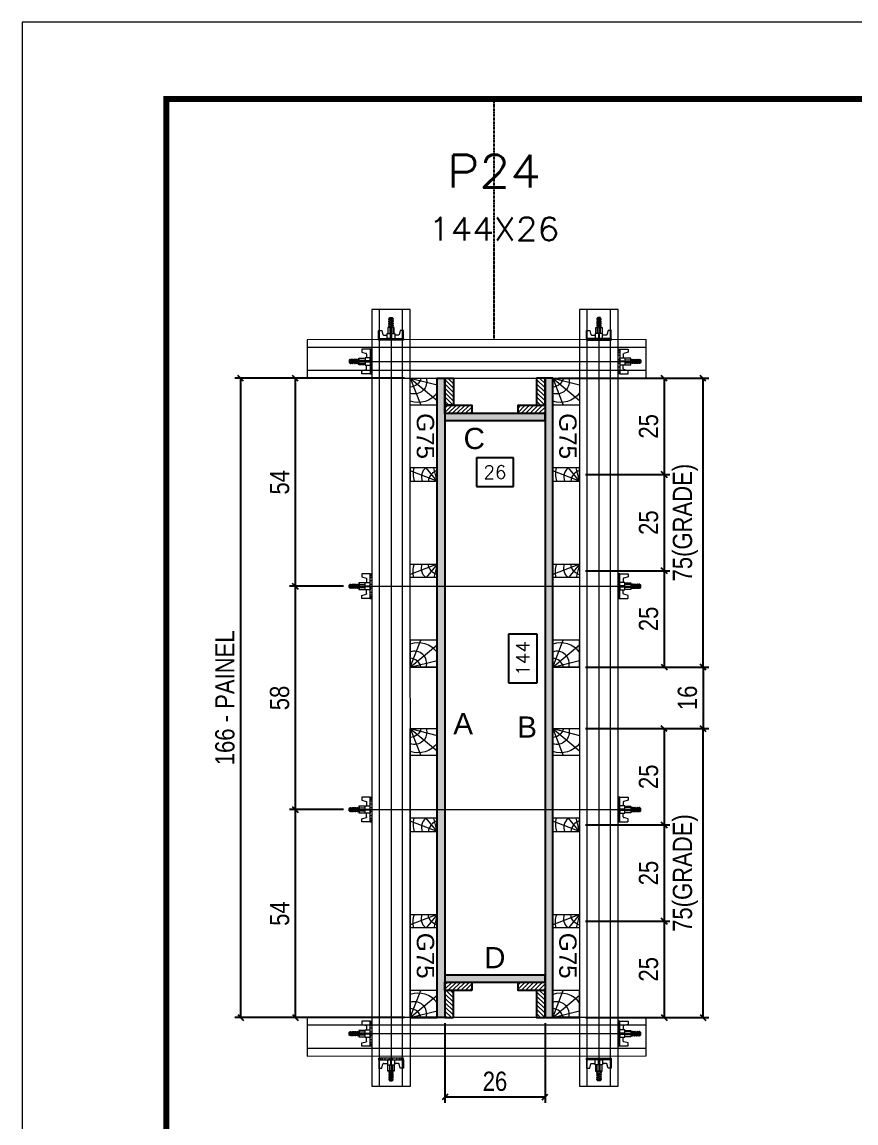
# Model space of a CAD drawing. Header units: millimetres. Extents: x 787 to 8287, y -592 to 17063.
# Drawn here: x 1425 to 1859, y 4481 to 5053 of the extents above; entities that cross this region are included whole.
import ezdxf
from ezdxf.enums import TextEntityAlignment as Align

# ---------------------------------------------------------------- set-up
doc = ezdxf.new("R2010")
doc.units = ezdxf.units.MM
doc.linetypes.add('DASHED', pattern=[0.75, 0.5, -0.25])
doc.linetypes.add('HIDDEN', pattern=[0.375, 0.25, -0.125])
for name, color, linetype in [('CHAPA', 1, 'Continuous'), ('Cota Seção (2x)', 241, 'Continuous'), ('MEIO_PONT', 93, 'Continuous'), ('SARRAFO', 251, 'Continuous'), ('Texto de Titulo', 7, 'Continuous'), ('Texto Qtd Sarr', 242, 'Continuous'), ('TEXTO_GERAL', 7, 'Continuous')]:
    doc.layers.add(name, color=color, linetype=linetype)
for name, color, linetype, lineweight in [('Folhas', 255, 'Continuous', 9), ('Hachura', 251, 'Continuous', 9), ('Madeira', 126, 'Continuous', 18), ('Perfil Metálico', 224, 'Continuous', 18), ('SARRAFO DE PRESSAO', 251, 'DASHED', 9), ('Texto Seção', 7, 'Continuous', 15)]:
    doc.layers.add(name, color=color, linetype=linetype, lineweight=lineweight)
doc.styles.add('ARIAL', font='arial.ttf')
doc.styles.add('COTA TECNICA 2X', font='techl___.ttf', dxfattribs={"height": 10})
doc.styles.add('ROMANS', font='romans.shx')
doc.styles.add('SANSSERIF', font='sas_____.pfb')
doc.dimstyles.new('SECAO PILAR', dxfattribs={"dimtxt": 10, "dimasz": 3, "dimexe": 3, "dimexo": 3, "dimgap": 3, "dimtad": 1, "dimdec": 1, "dimlfac": 0.5, "dimzin": 12, "dimdsep": 46, "dimtxsty": 'COTA TECNICA 2X', "dimblk1": 'OBLIQUE', "dimblk2": 'OBLIQUE', "dimsah": 1, "dimcen": 0.9, "dimclrd": 256, "dimclre": 256, "dimclrt": 256, "dimadec": 1, "dimazin": 3, "dimtfac": 1, "dimtdec": 1, "dimtmove": 0, "dimatfit": 3, "dimfxl": 0, "dimtolj": 1, "dimtzin": 12, "dimarcsym": 0})
doc.dimstyles.new('SECÇÃO 2', dxfattribs={"dimtxt": 7, "dimasz": 6, "dimexe": 0.18, "dimexo": 2, "dimgap": -4, "dimtad": 3, "dimdec": 1, "dimlfac": 0.5, "dimzin": 12, "dimdsep": 46, "dimtxsty": 'ROMANS', "dimblk": 'ARCHTICK', "dimcen": 0.09, "dimse1": 1, "dimse2": 1, "dimsd1": 1, "dimsd2": 1, "dimclrd": 180, "dimclre": 5, "dimclrt": 1, "dimadec": 0, "dimazin": 3, "dimtfac": 1, "dimtdec": 1, "dimtofl": 0, "dimtmove": 0, "dimatfit": 3, "dimldrblk": 'ARCHTICK', "dimfxl": 0, "dimtolj": 1, "dimtzin": 0, "dimarcsym": 0})

# ---------------------------------------------------------------- blocks, each defined once
blk = doc.blocks.new('9999999999')
at = {"layer": 'Folhas'}
blk.add_lwpolyline([(98138.98, 34190.21), (99623.98, 34190.21), (99623.98, 35240.21), (98138.98, 35240.21)], close=True, dxfattribs=at)
at = {"layer": 'Folhas', "color": 30, "const_width": 3}
blk.add_lwpolyline([(98213.98, 34230.21), (99583.98, 34230.21), (99583.98, 35200.21), (98213.98, 35200.21)], close=True, dxfattribs=at)
blk = doc.blocks.new('titulo1')
at = {"layer": 'Defpoints', "color": 252, "linetype": 'HIDDEN', "ltscale": 2}
blk.add_line((0, 0), (0, 125), dxfattribs=at)
at = {"layer": 'Defpoints', "style": 'ROMANS', "oblique": 15}
blk.add_attdef('FOLHA', text='', height=10, dxfattribs=at).set_placement((0, 15.58), align=Align.MIDDLE_CENTER)
at = {"layer": 'Texto Qtd Sarr', "color": 3, "style": 'ROMANS', "oblique": 15}
for tag, height, p in [('TITULO', 17, (0, 71.45)), ('SEÇÃO', 12, (0, 41.55))]:
    blk.add_attdef(tag, text='', height=height, dxfattribs=at).set_placement(p, align=Align.MIDDLE_CENTER)
blk = doc.blocks.new('*D80')
at = {"layer": 'Cota Seção (2x)', "color": 180, "lineweight": -2}
for p, q in [((1680.88, 4826.41), (1661.55, 4826.41)), ((1661.55, 4826.41), (1661.55, 4811.41)), ((1680.88, 4811.41), (1680.88, 4826.41)), ((1661.55, 4811.41), (1680.88, 4811.41))]:
    blk.add_line(p, q, dxfattribs=at)
at = {"layer": 'Defpoints', "color": 0}
for p in [(1645.22, 4828.37), (1697.22, 4828.37), (1645.22, 4807.41)]:
    blk.add_point(p, dxfattribs=at)
at = {"layer": 'Cota Seção (2x)', "color": 1, "insert": (1671.22, 4818.91), "char_height": 7, "attachment_point": 5, "style": 'ROMANS'}
blk.add_mtext('\\A1;26', dxfattribs=at)
blk = doc.blocks.new('_ArchTick')
at = {"color": 0, "linetype": 'ByBlock', "const_width": 0.15}
blk.add_lwpolyline([(-0.5, -0.5), (0.5, 0.5)], dxfattribs=at)
blk = doc.blocks.new('*D81')
at = {"layer": 'Cota Seção (2x)', "color": 180, "lineweight": -2}
for p, q in [((1693.22, 4734.8), (1678.22, 4734.8)), ((1678.22, 4734.8), (1678.22, 4709.46)), ((1693.22, 4709.46), (1693.22, 4734.8)), ((1678.22, 4709.46), (1693.22, 4709.46))]:
    blk.add_line(p, q, dxfattribs=at)
at = {"layer": 'Defpoints', "color": 0}
for p in [(1645.22, 4845.69), (1645.22, 4557.69), (1697.22, 4557.69)]:
    blk.add_point(p, dxfattribs=at)
at = {"layer": 'Cota Seção (2x)', "color": 1, "insert": (1685.72, 4722.13), "char_height": 7, "attachment_point": 5, "rotation": 90, "style": 'ROMANS'}
blk.add_mtext('\\A1;144', dxfattribs=at)
blk = doc.blocks.new('_Oblique')
at = {"color": 0, "linetype": 'ByBlock', "lineweight": -2}
blk.add_line((-0.5, -0.5), (0.5, 0.5), dxfattribs=at)
blk = doc.blocks.new('*D82')
at = {"layer": 'Cota Seção (2x)', "lineweight": -2}
for p, q in [((1624.23, 4867.69), (1536.06, 4867.69)), ((1539.06, 4867.69), (1539.06, 4535.69)), ((1624.27, 4535.69), (1536.06, 4535.69))]:
    blk.add_line(p, q, dxfattribs=at)
at = {"layer": 'Defpoints', "color": 0}
for p in [(1627.23, 4867.69), (1539.06, 4535.69), (1627.27, 4535.69)]:
    blk.add_point(p, dxfattribs=at)
at = {"layer": 'Cota Seção (2x)', "lineweight": -2, "xscale": 3, "yscale": 3, "zscale": 3}
for p, rotation in [((1539.06, 4867.69), 90), ((1539.06, 4535.69), 270)]:
    blk.add_blockref('_Oblique', p, dxfattribs=dict(at, rotation=rotation))
at = {"layer": 'Cota Seção (2x)', "insert": (1530.95, 4701.69), "char_height": 10, "attachment_point": 5, "rotation": 90, "style": 'COTA TECNICA 2X'}
blk.add_mtext('\\A1;166 - PAINEL', dxfattribs=at)
blk = doc.blocks.new('*D83')
at = {"layer": 'Cota Seção (2x)', "lineweight": -2}
for p, q in [((1624.22, 4867.69), (1564.48, 4867.69)), ((1567.48, 4867.69), (1567.48, 4759.62)), ((1592.45, 4759.62), (1564.48, 4759.62))]:
    blk.add_line(p, q, dxfattribs=at)
at = {"layer": 'Defpoints', "color": 0}
for p in [(1627.22, 4867.69), (1567.48, 4759.62), (1595.45, 4759.62)]:
    blk.add_point(p, dxfattribs=at)
at = {"layer": 'Cota Seção (2x)', "lineweight": -2, "xscale": 3, "yscale": 3, "zscale": 3}
for p, rotation in [((1567.48, 4867.69), 90), ((1567.48, 4759.62), 270)]:
    blk.add_blockref('_Oblique', p, dxfattribs=dict(at, rotation=rotation))
at = {"layer": 'Cota Seção (2x)', "insert": (1559.37, 4813.65), "char_height": 10, "attachment_point": 5, "rotation": 90, "style": 'COTA TECNICA 2X'}
blk.add_mtext('\\A1;54', dxfattribs=at)
blk = doc.blocks.new('*D84')
at = {"layer": 'Cota Seção (2x)', "lineweight": -2}
for p, q in [((1592.45, 4643.62), (1564.48, 4643.62)), ((1567.48, 4643.62), (1567.48, 4535.69)), ((1624.22, 4535.69), (1564.48, 4535.69))]:
    blk.add_line(p, q, dxfattribs=at)
at = {"layer": 'Defpoints', "color": 0}
for p in [(1595.45, 4643.62), (1567.48, 4535.69), (1627.22, 4535.69)]:
    blk.add_point(p, dxfattribs=at)
at = {"layer": 'Cota Seção (2x)', "lineweight": -2, "xscale": 3, "yscale": 3, "zscale": 3}
for p, rotation in [((1567.48, 4643.62), 90), ((1567.48, 4535.69), 270)]:
    blk.add_blockref('_Oblique', p, dxfattribs=dict(at, rotation=rotation))
at = {"layer": 'Cota Seção (2x)', "insert": (1559.37, 4589.65), "char_height": 10, "attachment_point": 5, "rotation": 90, "style": 'COTA TECNICA 2X'}
blk.add_mtext('\\A1;54', dxfattribs=at)
blk = doc.blocks.new('*D128')
at = {"layer": 'Cota Seção (2x)', "lineweight": -2}
for p, q in [((1704.22, 4867.69), (1762.15, 4867.69)), ((1759.15, 4867.69), (1759.15, 4817.69)), ((1718.22, 4817.69), (1762.15, 4817.69))]:
    blk.add_line(p, q, dxfattribs=at)
at = {"layer": 'Defpoints', "color": 0}
for p in [(1701.22, 4867.69), (1715.22, 4817.69), (1759.15, 4817.69)]:
    blk.add_point(p, dxfattribs=at)
at = {"layer": 'Cota Seção (2x)', "lineweight": -2, "xscale": 3, "yscale": 3, "zscale": 3}
for p, rotation in [((1759.15, 4867.69), 90), ((1759.15, 4817.69), 270)]:
    blk.add_blockref('_Oblique', p, dxfattribs=dict(at, rotation=rotation))
at = {"layer": 'Cota Seção (2x)', "insert": (1751.04, 4842.69), "char_height": 10, "attachment_point": 5, "rotation": 90, "style": 'COTA TECNICA 2X'}
blk.add_mtext('\\A1;25', dxfattribs=at)
blk = doc.blocks.new('C')
at = {"layer": 'Hachura', "color": 0}
for p, q in [((0, 3.22), (0, -3.22)), ((0.45, 3.22), (0, 3.22)), ((0.46, 3.16), (0, 3.16)), ((0.46, 3.05), (0, 3.05)), ((0.46, 2.88), (0, 2.88)), ((0.45, -3.23), (0.45, 3.22)), ((0.45, 3.22), (2.58, 3.22)), ((2.58, 3.22), (2.58, 2.39)), ((0, 2.75), (0, -1.16)), ((0.46, 2.65), (0, 2.65)), ((0.46, 2.23), (0, 2.23)), ((0.46, 1.51), (0, 1.51)), ((0.39, 0.49), (0.17, 0.49)), ((1.74, 0.97), (0.45, 0.97)), ((1.45, 0.1), (0.45, 0.1)), ((1.35, 1.94), (1.35, 0.96)), ((2.58, 2.39), (1.47, 2.09)), ((1.74, -0.97), (1.74, 0.97)), ((1.74, 0.97), (1.74, 0.84)), ((1.74, 0.97), (1.74, 0.84)), ((1.74, 0.84), (3.35, 0.84)), ((3.35, 0.45), (1.74, 0.45)), ((3.32, 0.84), (3.32, -0.84)), ((3.35, 0.84), (3.35, -0.84)), ((3.68, 0.45), (3.35, 0.45)), ((3.84, -0.52), (3.35, 0.45)), ((3.35, 0.06), (3.67, -0.57)), ((3.68, 0.45), (4.16, -0.52)), ((3.72, 0.5), (4.25, -0.57)), ((4.37, -0.55), (3.83, 0.53)), ((4.15, 0.45), (3.93, 0.45)), ((4.42, -0.52), (3.93, 0.45)), ((4.15, 0.45), (4.26, 0.45)), ((4.26, 0.45), (4.74, -0.52)), ((4.3, 0.5), (4.83, -0.57)), ((4.95, -0.55), (4.41, 0.53)), ((4.51, 0.45), (4.84, 0.45)), ((5, -0.52), (4.51, 0.45)), ((4.84, 0.45), (5.32, -0.52)), ((4.88, 0.5), (5.41, -0.57)), ((5.53, -0.55), (4.99, 0.53)), ((5.58, -0.52), (5.09, 0.45)), ((5.42, 0.45), (5.09, 0.45)), ((5.58, -0.52), (5.09, 0.45)), ((5.42, 0.45), (5.74, -0.19)), ((5.46, 0.5), (5.74, -0.07)), ((5.74, 0.19), (5.57, 0.53)), ((5.74, 0.32), (5.68, 0.45)), ((5.68, 0.45), (5.74, 0.45)), ((5.74, 0.45), (5.9, 0.29)), ((5.74, 0.45), (5.74, -0.52)), ((5.9, -0.36), (5.9, 0.29)), ((0.45, 0), (0, 0)), ((0.46, -1.52), (0, -1.52)), ((0.46, -2.23), (0, -2.23)), ((0.46, -2.65), (0, -2.65)), ((0.08, -0.48), (0.29, -0.48)), ((0.29, -0.48), (0.4, -0.48)), ((0.45, 0), (0.45, -0.97)), ((0.45, -0.16), (1.45, -0.16)), ((0.45, -0.65), (0.45, -0.32)), ((0.45, -3.23), (0.45, -0.65)), ((0.45, -0.97), (1.74, -0.97)), ((1.35, -1.94), (1.35, -0.97)), ((2.58, -2.39), (1.47, -2.1)), ((3.35, -0.32), (1.74, -0.32)), ((3.35, -0.84), (1.74, -0.84)), ((2.58, -3.23), (2.58, -2.39)), ((3.35, -0.07), (3.58, -0.52)), ((3.35, -0.52), (3.58, -0.52)), ((3.84, -0.52), (4.16, -0.52)), ((4.42, -0.52), (4.74, -0.52)), ((4.63, -0.52), (4.74, -0.52)), ((5, -0.52), (5.32, -0.52)), ((5.58, -0.52), (5.74, -0.52)), ((5.74, -0.52), (5.9, -0.36)), ((5.74, -0.52), (5.74, -0.52)), ((0.46, -2.88), (0, -2.88)), ((0.46, -3.05), (0, -3.05)), ((0.46, -3.16), (0, -3.16)), ((0, -3.22), (2.57, -3.22))]:
    blk.add_line(p, q, dxfattribs=at)
for centre, radius, start, end in [((1.52, 1.94), 0.161, 104.7436, 180), ((1.44, -0.03), 0.129, 272.695, 87.305), ((3.81, 0.39), 0.143, 25.5688, 154.4312), ((4.39, 0.39), 0.143, 25.5688, 154.4312), ((4.97, 0.39), 0.143, 25.5688, 154.4312), ((5.55, 0.39), 0.143, 25.5688, 154.4312), ((0.17, -0.37), 0.174, 221.744, 317.8592), ((1.52, -1.94), 0.161, 180, 255.2564), ((3.71, -0.4), 0.174, 222.1408, 318.256), ((4.29, -0.4), 0.174, 222.1408, 318.256), ((4.87, -0.4), 0.174, 222.1408, 318.256), ((5.45, -0.4), 0.174, 222.1408, 318.256), ((5.61, -0.4), 0.174, 317.8592, 318.256)]:
    blk.add_arc(centre, radius, start, end, dxfattribs=at)
blk = doc.blocks.new('*D1162')
at = {"layer": 'Cota Seção (2x)', "lineweight": -2}
for p, q in [((1592.45, 4759.62), (1564.48, 4759.62)), ((1567.48, 4759.62), (1567.48, 4643.62)), ((1592.45, 4643.62), (1564.48, 4643.62))]:
    blk.add_line(p, q, dxfattribs=at)
at = {"layer": 'Defpoints', "color": 0}
for p in [(1595.45, 4759.62), (1567.48, 4643.62), (1595.45, 4643.62)]:
    blk.add_point(p, dxfattribs=at)
at = {"layer": 'Cota Seção (2x)', "lineweight": -2, "xscale": 3, "yscale": 3, "zscale": 3}
for p, rotation in [((1567.48, 4759.62), 90), ((1567.48, 4643.62), 270)]:
    blk.add_blockref('_Oblique', p, dxfattribs=dict(at, rotation=rotation))
at = {"layer": 'Cota Seção (2x)', "insert": (1559.35, 4701.62), "char_height": 10, "attachment_point": 5, "rotation": 90, "style": 'COTA TECNICA 2X'}
blk.add_mtext('\\A1;58', dxfattribs=at)
blk = doc.blocks.new('PONTALETE')
at = {"layer": 'Madeira'}
for q in [(2.71, 7), (7, 5.76), (7, 1.74)]:
    blk.add_line((0, 0), q, dxfattribs=at)
blk.add_lwpolyline([(0, 0), (7, 0), (7, 7), (0, 7)], close=True, dxfattribs=at)
for centre, radius, start, end in [((2.04, 0.06), 6.23, 37.2818, 109.0913), ((1.09, 0.9), 3.19, 343.603, 109.9847), ((-0.21, -0.78), 3.09, 14.6322, 86.0383)]:
    blk.add_arc(centre, radius, start, end, dxfattribs=at)
blk = doc.blocks.new('MEIO PONTALETE')
at = {"layer": 'Madeira'}
for q in [(2.71, 7), (3.5, 2.88), (3.5, 0.87)]:
    blk.add_line((0, 0), q, dxfattribs=at)
blk.add_lwpolyline([(0, 0), (3.5, 0), (3.5, 7), (0, 7)], close=True, dxfattribs=at)
for centre, radius, start, end in [((2.04, 0.06), 6.23, 76.4499, 109.0913), ((1.09, 0.9), 3.19, 40.9063, 109.9847), ((-0.21, -0.78), 3.09, 14.6322, 86.0383)]:
    blk.add_arc(centre, radius, start, end, dxfattribs=at)
blk = doc.blocks.new('*D1163')
at = {"layer": 'Cota Seção (2x)', "lineweight": -2}
for p, q in [((1718.22, 4817.69), (1762.15, 4817.69)), ((1759.15, 4817.69), (1759.15, 4767.69)), ((1718.22, 4767.69), (1762.15, 4767.69))]:
    blk.add_line(p, q, dxfattribs=at)
at = {"layer": 'Defpoints', "color": 0}
for p in [(1715.22, 4817.69), (1715.22, 4767.69), (1759.15, 4767.69)]:
    blk.add_point(p, dxfattribs=at)
at = {"layer": 'Cota Seção (2x)', "lineweight": -2, "xscale": 3, "yscale": 3, "zscale": 3}
for p, rotation in [((1759.15, 4817.69), 90), ((1759.15, 4767.69), 270)]:
    blk.add_blockref('_Oblique', p, dxfattribs=dict(at, rotation=rotation))
at = {"layer": 'Cota Seção (2x)', "insert": (1751.04, 4792.69), "char_height": 10, "attachment_point": 5, "rotation": 90, "style": 'COTA TECNICA 2X'}
blk.add_mtext('\\A1;25', dxfattribs=at)
blk = doc.blocks.new('*D1164')
at = {"layer": 'Cota Seção (2x)', "lineweight": -2}
for p, q in [((1718.22, 4767.69), (1762.15, 4767.69)), ((1759.15, 4767.69), (1759.15, 4717.69)), ((1718.22, 4717.69), (1762.15, 4717.69))]:
    blk.add_line(p, q, dxfattribs=at)
at = {"layer": 'Defpoints', "color": 0}
for p in [(1715.22, 4767.69), (1715.22, 4717.69), (1759.15, 4717.69)]:
    blk.add_point(p, dxfattribs=at)
at = {"layer": 'Cota Seção (2x)', "lineweight": -2, "xscale": 3, "yscale": 3, "zscale": 3}
for p, rotation in [((1759.15, 4767.69), 90), ((1759.15, 4717.69), 270)]:
    blk.add_blockref('_Oblique', p, dxfattribs=dict(at, rotation=rotation))
at = {"layer": 'Cota Seção (2x)', "insert": (1751.04, 4742.69), "char_height": 10, "attachment_point": 5, "rotation": 90, "style": 'COTA TECNICA 2X'}
blk.add_mtext('\\A1;25', dxfattribs=at)
blk = doc.blocks.new('*D1165')
at = {"layer": 'Cota Seção (2x)', "lineweight": -2}
for p, q in [((1718.22, 4685.69), (1762.15, 4685.69)), ((1759.15, 4685.69), (1759.15, 4635.69)), ((1718.22, 4635.69), (1762.15, 4635.69))]:
    blk.add_line(p, q, dxfattribs=at)
at = {"layer": 'Defpoints', "color": 0}
for p in [(1715.22, 4685.69), (1715.22, 4635.69), (1759.15, 4635.69)]:
    blk.add_point(p, dxfattribs=at)
at = {"layer": 'Cota Seção (2x)', "lineweight": -2, "xscale": 3, "yscale": 3, "zscale": 3}
for p, rotation in [((1759.15, 4685.69), 90), ((1759.15, 4635.69), 270)]:
    blk.add_blockref('_Oblique', p, dxfattribs=dict(at, rotation=rotation))
at = {"layer": 'Cota Seção (2x)', "insert": (1751.04, 4660.69), "char_height": 10, "attachment_point": 5, "rotation": 90, "style": 'COTA TECNICA 2X'}
blk.add_mtext('\\A1;25', dxfattribs=at)
blk = doc.blocks.new('*D1166')
at = {"layer": 'Cota Seção (2x)', "lineweight": -2}
for p, q in [((1718.22, 4635.69), (1762.15, 4635.69)), ((1759.15, 4635.69), (1759.15, 4585.69)), ((1718.22, 4585.69), (1762.15, 4585.69))]:
    blk.add_line(p, q, dxfattribs=at)
at = {"layer": 'Defpoints', "color": 0}
for p in [(1715.22, 4635.69), (1715.22, 4585.69), (1759.15, 4585.69)]:
    blk.add_point(p, dxfattribs=at)
at = {"layer": 'Cota Seção (2x)', "lineweight": -2, "xscale": 3, "yscale": 3, "zscale": 3}
for p, rotation in [((1759.15, 4635.69), 90), ((1759.15, 4585.69), 270)]:
    blk.add_blockref('_Oblique', p, dxfattribs=dict(at, rotation=rotation))
at = {"layer": 'Cota Seção (2x)', "insert": (1751.04, 4610.69), "char_height": 10, "attachment_point": 5, "rotation": 90, "style": 'COTA TECNICA 2X'}
blk.add_mtext('\\A1;25', dxfattribs=at)
blk = doc.blocks.new('*D1167')
at = {"layer": 'Cota Seção (2x)', "lineweight": -2}
for p, q in [((1718.22, 4585.69), (1762.15, 4585.69)), ((1759.15, 4585.69), (1759.15, 4535.69)), ((1718.21, 4535.69), (1762.15, 4535.69))]:
    blk.add_line(p, q, dxfattribs=at)
at = {"layer": 'Defpoints', "color": 0}
for p in [(1715.22, 4585.69), (1715.21, 4535.69), (1759.15, 4535.69)]:
    blk.add_point(p, dxfattribs=at)
at = {"layer": 'Cota Seção (2x)', "lineweight": -2, "xscale": 3, "yscale": 3, "zscale": 3}
for p, rotation in [((1759.15, 4585.69), 90), ((1759.15, 4535.69), 270)]:
    blk.add_blockref('_Oblique', p, dxfattribs=dict(at, rotation=rotation))
at = {"layer": 'Cota Seção (2x)', "insert": (1751.04, 4560.69), "char_height": 10, "attachment_point": 5, "rotation": 90, "style": 'COTA TECNICA 2X'}
blk.add_mtext('\\A1;25', dxfattribs=at)
blk = doc.blocks.new('*D1168')
at = {"layer": 'Cota Seção (2x)', "lineweight": -2}
for p, q in [((1718.19, 4685.69), (1782.34, 4685.69)), ((1779.34, 4535.69), (1779.34, 4685.69)), ((1718.21, 4535.69), (1782.34, 4535.69))]:
    blk.add_line(p, q, dxfattribs=at)
at = {"layer": 'Defpoints', "color": 0}
for p in [(1715.19, 4685.69), (1779.34, 4685.69), (1715.21, 4535.69)]:
    blk.add_point(p, dxfattribs=at)
at = {"layer": 'Cota Seção (2x)', "lineweight": -2, "xscale": 3, "yscale": 3, "zscale": 3}
for p, rotation in [((1779.34, 4685.69), 90), ((1779.34, 4535.69), 270)]:
    blk.add_blockref('_Oblique', p, dxfattribs=dict(at, rotation=rotation))
at = {"layer": 'Cota Seção (2x)', "insert": (1770.12, 4610.69), "char_height": 10, "attachment_point": 5, "rotation": 90, "style": 'COTA TECNICA 2X'}
blk.add_mtext('\\A1;75(GRADE)', dxfattribs=at)
blk = doc.blocks.new('*D1169')
at = {"layer": 'Cota Seção (2x)', "lineweight": -2}
for p, q in [((1718.22, 4867.69), (1782.34, 4867.69)), ((1779.34, 4717.69), (1779.34, 4867.69)), ((1718.22, 4717.69), (1782.34, 4717.69))]:
    blk.add_line(p, q, dxfattribs=at)
at = {"layer": 'Defpoints', "color": 0}
for p in [(1715.22, 4867.69), (1779.34, 4867.69), (1715.22, 4717.69)]:
    blk.add_point(p, dxfattribs=at)
at = {"layer": 'Cota Seção (2x)', "lineweight": -2, "xscale": 3, "yscale": 3, "zscale": 3}
for p, rotation in [((1779.34, 4867.69), 90), ((1779.34, 4717.69), 270)]:
    blk.add_blockref('_Oblique', p, dxfattribs=dict(at, rotation=rotation))
at = {"layer": 'Cota Seção (2x)', "insert": (1770.12, 4792.69), "char_height": 10, "attachment_point": 5, "rotation": 90, "style": 'COTA TECNICA 2X'}
blk.add_mtext('\\A1;75(GRADE)', dxfattribs=at)
blk = doc.blocks.new('*D1170')
at = {"layer": 'Cota Seção (2x)', "lineweight": -2}
for p, q in [((1645.22, 4532.69), (1645.22, 4491.39)), ((1697.22, 4532.68), (1697.22, 4491.39)), ((1645.22, 4494.39), (1697.22, 4494.39))]:
    blk.add_line(p, q, dxfattribs=at)
at = {"layer": 'Defpoints', "color": 0}
for p in [(1645.22, 4535.69), (1697.22, 4535.68), (1697.22, 4494.39)]:
    blk.add_point(p, dxfattribs=at)
at = {"layer": 'Cota Seção (2x)', "lineweight": -2, "xscale": 3, "yscale": 3, "zscale": 3, "rotation": 180}
blk.add_blockref('_Oblique', (1645.22, 4494.39), dxfattribs=at)
at = {"layer": 'Cota Seção (2x)', "lineweight": -2, "xscale": 3, "yscale": 3, "zscale": 3}
blk.add_blockref('_Oblique', (1697.22, 4494.39), dxfattribs=at)
at = {"layer": 'Cota Seção (2x)', "insert": (1671.22, 4502.49), "char_height": 10, "attachment_point": 5, "style": 'COTA TECNICA 2X'}
blk.add_mtext('\\A1;26', dxfattribs=at)
blk = doc.blocks.new('*D1171')
at = {"layer": 'Cota Seção (2x)', "lineweight": -2}
for p, q in [((1718.22, 4717.69), (1782.34, 4717.69)), ((1779.34, 4717.69), (1779.34, 4685.69)), ((1718.22, 4685.69), (1782.34, 4685.69))]:
    blk.add_line(p, q, dxfattribs=at)
at = {"layer": 'Defpoints', "color": 0}
for p in [(1715.22, 4717.69), (1715.22, 4685.69), (1779.34, 4685.69)]:
    blk.add_point(p, dxfattribs=at)
at = {"layer": 'Cota Seção (2x)', "lineweight": -2, "xscale": 3, "yscale": 3, "zscale": 3}
for p, rotation in [((1779.34, 4717.69), 90), ((1779.34, 4685.69), 270)]:
    blk.add_blockref('_Oblique', p, dxfattribs=dict(at, rotation=rotation))
at = {"layer": 'Cota Seção (2x)', "insert": (1771.24, 4701.69), "char_height": 10, "attachment_point": 5, "rotation": 90, "style": 'COTA TECNICA 2X'}
blk.add_mtext('\\A1;16', dxfattribs=at)

msp = doc.modelspace()

# ---------------------------------------------------------------- hatches: boundary and pattern name
at = {"layer": 'Hachura'}
h = msp.add_hatch(color=256, dxfattribs=at)
h.dxf.hatch_style = 1
h.paths.add_polyline_path([(1645.22, 4535.69), (1641.22, 4535.69), (1641.22, 4867.69), (1645.22, 4867.69)])
h = msp.add_hatch(dxfattribs=at)
h.set_pattern_fill('ANSI31', color=256, scale=0.5, angle=90, style=0)
h.set_pattern_definition([(135, (-21246.19, 13991.6387), (-1.12253202, -1.12253202), [])])
h.paths.add_polyline_path([(1645.22, 4853.69), (1649.62, 4853.69), (1649.62, 4867.69), (1645.22, 4867.69)])
h = msp.add_hatch(dxfattribs=at)
h.set_pattern_fill('ANSI31', color=256, scale=0.5, angle=90, style=0)
h.set_pattern_definition([(135, (-21232.19, 13991.6387), (-1.12253202, -1.12253202), [])])
h.paths.add_polyline_path([(1697.22, 4853.69), (1692.82, 4853.69), (1692.82, 4867.69), (1697.22, 4867.69)])
h = msp.add_hatch(color=256, dxfattribs=at)
h.dxf.hatch_style = 1
h.paths.add_polyline_path([(1697.22, 4535.69), (1701.22, 4535.69), (1701.22, 4867.69), (1697.22, 4867.69)])
h = msp.add_hatch(dxfattribs=at)
h.set_pattern_fill('ANSI31', color=256, scale=0.5, angle=540, style=0)
h.set_pattern_definition([(225, (-7843.7337, -18075.7213), (1.12253202, -1.12253202), [])])
h.paths.add_polyline_path([(1645.22, 4853.69), (1645.22, 4849.29), (1659.22, 4849.29), (1659.22, 4853.69)])
h = msp.add_hatch(color=256, dxfattribs=at)
h.dxf.hatch_style = 1
h.paths.add_polyline_path([(1645.22, 4849.29), (1645.22, 4845.69), (1697.22, 4845.69), (1697.22, 4849.29)])
h = msp.add_hatch(dxfattribs=at)
h.set_pattern_fill('ANSI31', color=256, scale=0.5, angle=540, style=0)
h.set_pattern_definition([(225, (-7805.7337, -18075.7213), (1.12253202, -1.12253202), [])])
h.paths.add_polyline_path([(1683.22, 4853.69), (1683.22, 4849.29), (1697.22, 4849.29), (1697.22, 4853.69)])
h = msp.add_hatch(color=256, dxfattribs=at)
h.dxf.hatch_style = 1
h.paths.add_polyline_path([(1645.22, 4557.69), (1645.22, 4554.09), (1697.22, 4554.09), (1697.22, 4557.69)])
h = msp.add_hatch(dxfattribs=at)
h.set_pattern_fill('ANSI31', color=256, scale=0.5, angle=540, style=0)
h.set_pattern_definition([(225, (-7843.7337, -18375.3213), (1.12253202, -1.12253202), [])])
h.paths.add_polyline_path([(1645.22, 4554.09), (1645.22, 4549.69), (1659.22, 4549.69), (1659.22, 4554.09)])
h = msp.add_hatch(dxfattribs=at)
h.set_pattern_fill('ANSI31', color=256, scale=0.5, angle=540, style=0)
h.set_pattern_definition([(225, (-7805.7337, -18375.3213), (1.12253202, -1.12253202), [])])
h.paths.add_polyline_path([(1683.22, 4554.09), (1683.22, 4549.69), (1697.22, 4549.69), (1697.22, 4554.09)])
h = msp.add_hatch(dxfattribs=at)
h.set_pattern_fill('ANSI31', color=256, scale=0.5, angle=90, style=0)
h.set_pattern_definition([(135, (-21246.19, 14038.6387), (-1.12253202, -1.12253202), [])])
h.paths.add_polyline_path([(1645.22, 4549.69), (1649.62, 4549.69), (1649.62, 4535.69), (1645.22, 4535.69)])
h = msp.add_hatch(dxfattribs=at)
h.set_pattern_fill('ANSI31', color=256, scale=0.5, angle=90, style=0)
h.set_pattern_definition([(135, (-21232.19, 13673.6387), (-1.12253202, -1.12253202), [])])
h.paths.add_polyline_path([(1697.22, 4535.69), (1692.82, 4535.69), (1692.82, 4549.69), (1697.22, 4549.69)])

# ---------------------------------------------------------------- linework, layer by layer
at = {"layer": 'CHAPA'}
for points in [[(1645.22, 4535.69), (1641.22, 4535.69), (1641.22, 4867.69), (1645.22, 4867.69)], [(1697.22, 4535.69), (1701.22, 4535.69), (1701.22, 4867.69), (1697.22, 4867.69)], [(1645.22, 4849.29), (1645.22, 4845.69), (1697.22, 4845.69), (1697.22, 4849.29)], [(1645.22, 4557.69), (1645.22, 4554.09), (1697.22, 4554.09), (1697.22, 4557.69)]]:
    msp.add_lwpolyline(points, close=True, dxfattribs=at)
at = {"layer": 'Hachura'}
for p, q in [((1617.22, 4898.17), (1617.23, 4507.53)), ((1725.22, 4898.17), (1725.2, 4507.53)), ((1596.45, 4876.38), (1742.19, 4876.38)), ((1596.45, 4759.69), (1742.19, 4759.69)), ((1596.45, 4643.69), (1742.19, 4643.69)), ((1596.45, 4527.3), (1742.19, 4527.3))]:
    msp.add_line(p, q, dxfattribs=at)
at = {"layer": 'Madeira'}
for points in [[(1627.22, 4867.69), (1641.22, 4867.69), (1641.22, 4717.69), (1627.22, 4717.69)], [(1701.22, 4867.69), (1715.22, 4867.69), (1715.22, 4717.69), (1701.22, 4717.69)], [(1627.22, 4685.69), (1641.22, 4685.69), (1641.22, 4535.69), (1627.22, 4535.69)], [(1701.22, 4685.69), (1715.22, 4685.69), (1715.22, 4535.69), (1701.22, 4535.69)]]:
    msp.add_lwpolyline(points, close=True, dxfattribs=at)
at = {"layer": 'MEIO_PONT'}
for points in [[(1641.22, 4535.69), (1627.22, 4535.69), (1627.22, 4535.69), (1641.22, 4535.69)], [(1715.22, 4535.69), (1701.22, 4535.69), (1701.22, 4535.69), (1715.22, 4535.69)]]:
    msp.add_lwpolyline(points, close=True, dxfattribs=at)
at = {"layer": 'Perfil Metálico'}
for p, q in [((1611.22, 4499.97), (1611.22, 4903.41)), ((1623.22, 4499.97), (1623.22, 4903.41)), ((1719.16, 4499.97), (1719.16, 4903.41)), ((1731.16, 4499.97), (1731.16, 4903.41)), ((1749.82, 4883.66), (1573.72, 4883.66)), ((1749.82, 4871.66), (1573.72, 4871.66)), ((1749.82, 4531.64), (1573.72, 4531.64)), ((1749.82, 4519.64), (1573.72, 4519.64))]:
    msp.add_line(p, q, dxfattribs=at)
for points in [[(1627.22, 4903.41), (1607.22, 4903.41), (1607.28, 4499.97), (1627.28, 4499.97)], [(1715.22, 4499.97), (1735.22, 4499.97), (1735.16, 4903.41), (1715.16, 4903.41)], [(1749.82, 4867.72), (1749.82, 4887.72), (1573.72, 4887.66), (1573.72, 4867.66)], [(1749.82, 4515.7), (1749.82, 4535.7), (1573.72, 4535.64), (1573.72, 4515.64)]]:
    msp.add_lwpolyline(points, close=True, dxfattribs=at)
at = {"layer": 'SARRAFO'}
for points in [[(1649.62, 4867.69), (1649.62, 4853.69), (1645.22, 4853.69), (1645.22, 4867.69)], [(1649.62, 4867.69), (1649.62, 4853.69), (1645.22, 4853.69), (1645.22, 4867.69)], [(1692.82, 4867.69), (1692.82, 4853.69), (1697.22, 4853.69), (1697.22, 4867.69)], [(1692.82, 4867.69), (1692.82, 4853.69), (1697.22, 4853.69), (1697.22, 4867.69)], [(1659.22, 4849.29), (1645.22, 4849.29), (1645.22, 4853.69), (1659.22, 4853.69)], [(1659.22, 4849.29), (1645.22, 4849.29), (1645.22, 4853.69), (1659.22, 4853.69)], [(1697.22, 4849.29), (1683.22, 4849.29), (1683.22, 4853.69), (1697.22, 4853.69)], [(1697.22, 4849.29), (1683.22, 4849.29), (1683.22, 4853.69), (1697.22, 4853.69)], [(1659.22, 4549.69), (1645.22, 4549.69), (1645.22, 4554.09), (1659.22, 4554.09)], [(1659.22, 4549.69), (1645.22, 4549.69), (1645.22, 4554.09), (1659.22, 4554.09)], [(1697.22, 4549.69), (1683.22, 4549.69), (1683.22, 4554.09), (1697.22, 4554.09)], [(1697.22, 4549.69), (1683.22, 4549.69), (1683.22, 4554.09), (1697.22, 4554.09)], [(1649.62, 4535.69), (1649.62, 4549.69), (1645.22, 4549.69), (1645.22, 4535.69)], [(1649.62, 4535.69), (1649.62, 4549.69), (1645.22, 4549.69), (1645.22, 4535.69)], [(1692.82, 4549.69), (1692.82, 4535.69), (1697.22, 4535.69), (1697.22, 4549.69)], [(1692.82, 4549.69), (1692.82, 4535.69), (1697.22, 4535.69), (1697.22, 4549.69)]]:
    msp.add_lwpolyline(points, close=True, dxfattribs=at)

# ---------------------------------------------------------------- block references
at = {"layer": 'Hachura', "linetype": 'Continuous', "yscale": 2, "zscale": 2}
for p, xscale, rotation in [((1617.22, 4887.37), -2, 270), ((1725.22, 4887.37), 2, 89.99999999999999), ((1607.25, 4876.38), 2, 180), ((1735.19, 4876.37), -2, 180), ((1617.24, 4514.53), 2, 270), ((1725.2, 4514.53), -2, 90)]:
    msp.add_blockref('C', p, dxfattribs=dict(at, xscale=xscale, rotation=rotation))
for p, xscale in [((1607.25, 4759.69), -2), ((1735.19, 4759.7), 2), ((1607.25, 4643.69), -2), ((1735.19, 4643.7), 2), ((1607.25, 4527.3), -2), ((1735.19, 4527.31), 2)]:
    msp.add_blockref('C', p, dxfattribs=dict(at, xscale=xscale))
at = {"layer": 'MEIO_PONT'}
for name, p, xscale, yscale, zscale, rotation in [('PONTALETE', (1627.22, 4867.69), -2, 2, 2, 180), ('PONTALETE', (1701.22, 4867.69), -2, 2, 2, 180), ('MEIO PONTALETE', (1641.22, 4814.19), 1.999999997962732, 1.999999997962732, 1.999999997962732, 89.99999999999997), ('MEIO PONTALETE', (1715.22, 4814.19), 1.999999997962732, 1.999999997962732, 1.999999997962732, 89.99999999999997), ('MEIO PONTALETE', (1641.22, 4771.19), -1.999999997962732, 1.999999997962732, 1.999999997962732, 90), ('MEIO PONTALETE', (1715.22, 4771.19), -1.999999997962732, 1.999999997962732, 1.999999997962732, 90), ('PONTALETE', (1627.22, 4685.69), -2, 2, 2, 180), ('PONTALETE', (1701.22, 4685.69), -2, 2, 2, 180), ('MEIO PONTALETE', (1641.22, 4632.19), 1.999999997962732, 1.999999997962732, 1.999999997962732, 89.99999999999997), ('MEIO PONTALETE', (1715.22, 4632.19), 1.999999997962732, 1.999999997962732, 1.999999997962732, 89.99999999999997), ('MEIO PONTALETE', (1641.22, 4589.19), -1.999999997962732, 1.999999997962732, 1.999999997962732, 90), ('MEIO PONTALETE', (1715.22, 4589.19), -1.999999997962732, 1.999999997962732, 1.999999997962732, 90)]:
    msp.add_blockref(name, p, dxfattribs=dict(at, xscale=xscale, yscale=yscale, zscale=zscale, rotation=rotation))
at = {"layer": 'MEIO_PONT', "xscale": 2, "yscale": 2, "zscale": 2}
for p in [(1627.22, 4717.69), (1701.22, 4717.69), (1627.22, 4535.69), (1701.22, 4535.69)]:
    msp.add_blockref('PONTALETE', p, dxfattribs=at)
at = {"layer": 'SARRAFO DE PRESSAO', "color": 6, "linetype": 'ByBlock'}
msp.add_blockref('9999999999', (-96713.48, -30187.51), dxfattribs=at)
at = {"layer": 'Texto Seção'}
ref = msp.add_blockref('titulo1', (1670.72, 4887.69), dxfattribs=at)
ref.add_attrib('TITULO', 'P24', dxfattribs={"layer": 'Texto de Titulo', "color": 7, "height": 17, "style": 'ROMANS', "width": 1.1}).set_placement((1670.72, 4975.19), align=Align.MIDDLE_CENTER)
ref.add_attrib('SEÇÃO', '144X26', dxfattribs={"layer": 'Texto de Titulo', "color": 7, "height": 12, "style": 'ROMANS', "width": 1.1}).set_placement((1670.72, 4945.19), align=Align.MIDDLE_CENTER)

# ---------------------------------------------------------------- texts
at = {"layer": 'TEXTO_GERAL', "color": 0, "linetype": 'Continuous', "style": 'SANSSERIF'}
for p in [(1635.11, 4849.51), (1709.11, 4849.51), (1635.11, 4579.65), (1709.11, 4579.65)]:
    msp.add_text('G75', height=9, rotation=270, dxfattribs=at).set_placement(p, align=Align.MIDDLE_LEFT)
at = {"layer": 'TEXTO_GERAL', "style": 'ARIAL'}
for s, p in [('C', (1660.44, 4836.4)), ('A', (1654.69, 4688.28)), ('B', (1687.92, 4686.54)), ('D', (1671.11, 4566.76))]:
    msp.add_text(s, height=11, dxfattribs=at).set_placement(p, align=Align.MIDDLE_CENTER)

# ---------------------------------------------------------------- dimensions: what is measured, and where the dimension line sits
at = {"layer": 'Cota Seção (2x)', "color": 241}
for base, p1, p2, text, picture, middle in [((1539.06, 4535.69), (1627.23, 4867.69), (1627.27, 4535.69), '<> - PAINEL', '*D82', (1530.95, 4701.69)), ((1779.34, 4867.69), (1715.22, 4717.69), (1715.22, 4867.69), '<>(GRADE)', '*D1169', (1770.12, 4792.69)), ((1779.34, 4685.69), (1715.21, 4535.69), (1715.19, 4685.69), '<>(GRADE)', '*D1168', (1770.12, 4610.69))]:
    dim = msp.add_linear_dim(base=base, p1=p1, p2=p2, angle=270, text=text, dimstyle='SECAO PILAR', dxfattribs=at)
    dim.commit()
    dim.dimension.update_dxf_attribs({"geometry": picture, "text_midpoint": middle})
for base, p1, p2, picture, middle in [((1567.48, 4759.62), (1627.22, 4867.69), (1595.45, 4759.62), '*D83', (1559.37, 4813.65)), ((1759.15, 4817.69), (1701.22, 4867.69), (1715.22, 4817.69), '*D128', (1751.04, 4842.69)), ((1759.15, 4767.69), (1715.22, 4817.69), (1715.22, 4767.69), '*D1163', (1751.04, 4792.69)), ((1759.15, 4717.69), (1715.22, 4767.69), (1715.22, 4717.69), '*D1164', (1751.04, 4742.69)), ((1567.48, 4643.62), (1595.45, 4759.62), (1595.45, 4643.62), '*D1162', (1559.35, 4701.62)), ((1779.34, 4685.69), (1715.22, 4717.69), (1715.22, 4685.69), '*D1171', (1771.24, 4701.69)), ((1759.15, 4635.69), (1715.22, 4685.69), (1715.22, 4635.69), '*D1165', (1751.04, 4660.69)), ((1567.48, 4535.69), (1595.45, 4643.62), (1627.22, 4535.69), '*D84', (1559.37, 4589.65)), ((1759.15, 4585.69), (1715.22, 4635.69), (1715.22, 4585.69), '*D1166', (1751.04, 4610.69)), ((1759.15, 4535.69), (1715.22, 4585.69), (1715.21, 4535.69), '*D1167', (1751.04, 4560.69))]:
    dim = msp.add_linear_dim(base=base, p1=p1, p2=p2, angle=270, dimstyle='SECAO PILAR', dxfattribs=at)
    dim.commit()
    dim.dimension.update_dxf_attribs({"geometry": picture, "text_midpoint": middle})
for base, p1, p2, angle, picture, middle in [((1697.22, 4557.69), (1645.22, 4845.69), (1645.22, 4557.69), 270, '*D81', (1697.22, 4722.13)), ((1645.22, 4807.41), (1697.22, 4828.37), (1645.22, 4828.37), 180, '*D80', (1671.22, 4807.41))]:
    dim = msp.add_linear_dim(base=base, p1=p1, p2=p2, angle=angle, dimstyle='SECÇÃO 2', dxfattribs=at)
    dim.commit()
    dim.dimension.update_dxf_attribs({"geometry": picture, "text_midpoint": middle, "dimtype": 160})
dim = msp.add_linear_dim(base=(1697.22, 4494.39), p1=(1645.22, 4535.69), p2=(1697.22, 4535.68), dimstyle='SECAO PILAR', dxfattribs=at)
dim.commit()
dim.dimension.update_dxf_attribs({"geometry": '*D1170', "text_midpoint": (1671.22, 4502.49)})

doc.saveas('drawing.dxf')
